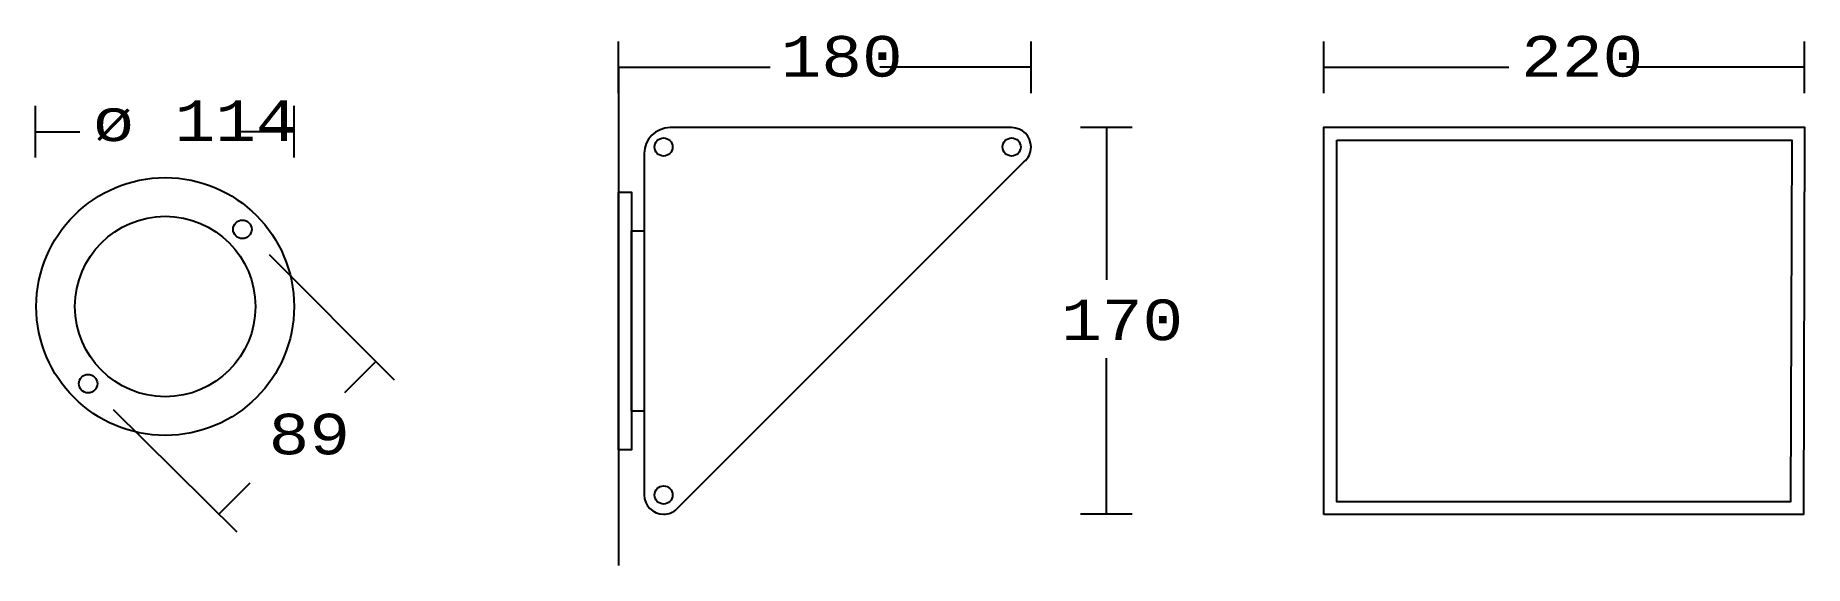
# Model space of a CAD drawing. Extents: x 0 to 286, y 0 to 86.
import ezdxf

# ---------------------------------------------------------------- set-up
doc = ezdxf.new("R2010")
doc.units = 0
doc.layers.add('LIVELLO_1', color=160, linetype='Continuous')
doc.styles.add('STD', font='txt')

# ---------------------------------------------------------------- blocks, each defined once
blk = doc.blocks.new('AI9-BLK1')
at = {"layer": 'LIVELLO_1', "color": 7}
for p, q in [((-48.76, 33.46), (-48.76, 41.8)), ((17.93, 33.46), (17.93, 41.8)), ((65.29, 33.46), (65.29, 41.8)), ((142.98, 33.46), (142.98, 41.8)), ((-48.78, 37.62), (-48.78, -42.96)), ((-48.76, 37.63), (-24.24, 37.63)), ((17.93, 37.63), (-6.52, 37.63)), ((65.28, 37.63), (95.16, 37.63)), ((142.82, 37.63), (114.19, 37.63)), ((-143.04, 23.04), (-143.04, 31.38)), ((-101.19, 23.04), (-101.19, 31.38)), ((-143.04, 27.21), (-135.87, 27.21)), ((-101.19, 27.21), (-109.81, 27.21)), ((34.29, 27.87), (25.95, 27.87)), ((30.12, 27.87), (30.12, 3.28)), ((-105.22, 7.35), (-85.05, -12.91)), ((-88, -9.96), (-93.07, -15.03)), ((30.12, -34.66), (30.12, -9.39)), ((-110.43, -37.57), (-130.41, -17.78)), ((-113.38, -34.63), (-108.3, -29.55)), ((34.29, -34.66), (25.95, -34.66))]:
    blk.add_line(p, q, dxfattribs=at)
for points in [[(65.3, -34.71), (65.3, 27.93), (143.01, 27.93), (142.82, -34.71)], [(67.39, 25.84), (140.92, 25.84), (140.74, -32.63), (67.39, -32.63)], [(-48.76, 17.44), (-46.68, 17.44), (-46.68, -24.24), (-48.76, -24.24)], [(-46.68, 11.19), (-44.6, 11.19), (-44.6, -17.99), (-46.68, -17.99)]]:
    blk.add_lwpolyline(points, close=True, dxfattribs=at)
for centre, radius in [((-41.47, 24.74), 1.46), ((14.8, 24.74), 1.46), ((-122.05, -1.06), 20.84), ((-122.05, -1.06), 14.59), ((-109.57, 11.42), 1.5), ((-134.52, -13.53), 1.5), ((-41.47, -31.54), 1.46)]:
    blk.add_circle(centre, radius, dxfattribs=at)
blk.add_open_spline([(-39.37, -33.85), (-39.92, -34.35), (-40.66, -34.66), (-41.47, -34.66), (-43.2, -34.66), (-44.6, -33.26), (-44.6, -31.54), (-44.6, -31.54), (-44.6, 23.7), (-44.6, 23.7), (-44.6, 26), (-42.73, 27.87), (-40.43, 27.87), (-40.43, 27.87), (14.8, 27.87), (14.8, 27.87), (16.53, 27.87), (17.93, 26.47), (17.93, 24.74), (17.93, 23.77), (17.49, 22.9), (16.79, 22.33), (16.79, 22.33), (-39.37, -33.85), (-39.37, -33.85)], degree=3, knots=[0, 0, 0, 0, 1, 1, 1, 2, 2, 2, 3, 3, 3, 4, 4, 4, 5, 5, 5, 6, 6, 6, 7, 7, 7, 8, 8, 8, 8], dxfattribs=at)
at = {"layer": 'LIVELLO_1', "color": 7, "char_height": 6.5648, "attachment_point": 1, "style": 'STD'}
for s, insert in [('\\fCourier|b0|i0;\\H6.5648;\\C7;180', (-22.55, 42.69)), ('\\fCourier|b0|i0;\\H6.5648;\\C7;220', (97.18, 42.69)), ('\\fCourier|b0|i0;\\H6.5648;\\C7;ø 114', (-133.69, 32.27)), ('\\fCourier|b0|i0;\\H6.5648;\\C7;170', (22.8, 0.07)), ('\\fCourier|b0|i0;\\H6.5648;\\C7;89', (-105.33, -18.4))]:
    blk.add_mtext(s, dxfattribs=dict(at, insert=insert))

msp = doc.modelspace()

# ---------------------------------------------------------------- block references
at = {"layer": 'LIVELLO_1', "color": 7}
msp.add_blockref('AI9-BLK1', (143.248965, 43.043368), dxfattribs=at)

doc.saveas('drawing.dxf')
